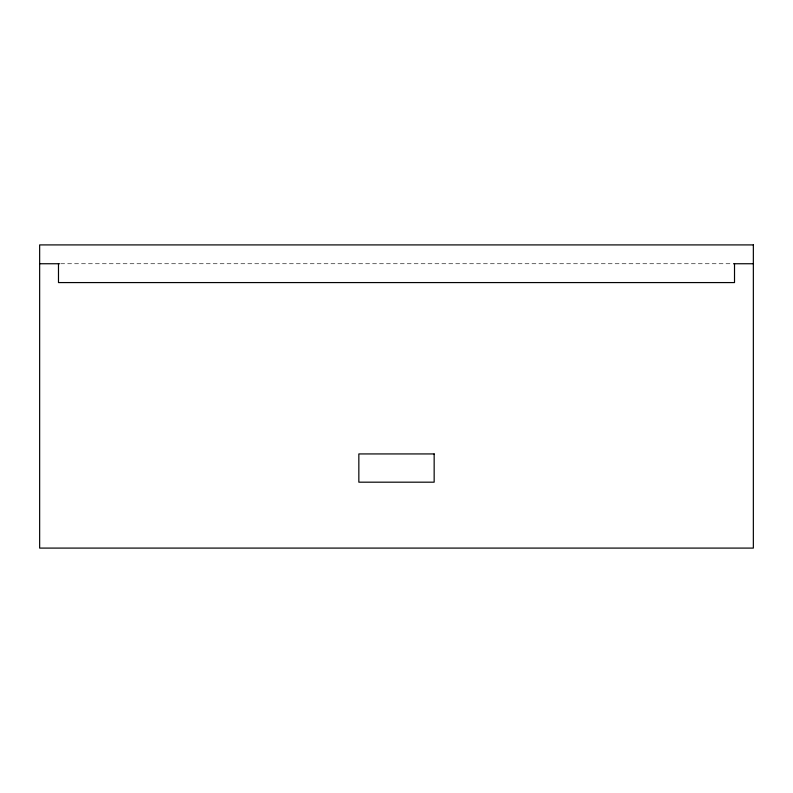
<?xml version="1.0" encoding="UTF-8"?>
<svg xmlns="http://www.w3.org/2000/svg" width="793" height="793" viewBox="0 0 793 793"><rect width="100%" height="100%" fill="white"/><g stroke="black" fill="none" stroke-linecap="round" stroke-linejoin="round"><path stroke-width="0.59" stroke-dasharray="3.96 2.97" d="M60.714 263.742L732.286 263.742"/><path stroke-width="1.19" d="M39.65 263.742L59.475 263.742M733.525 263.742L753.35 263.742M734.516 263.742L734.516 282.576L58.484 282.576L58.484 263.742M753.35 244.908L39.65 244.908L39.65 548.092L753.35 548.092L753.35 244.908M434.158 453.933L358.842 453.933L358.842 482.184L434.158 482.184L434.158 453.933"/></g></svg>
